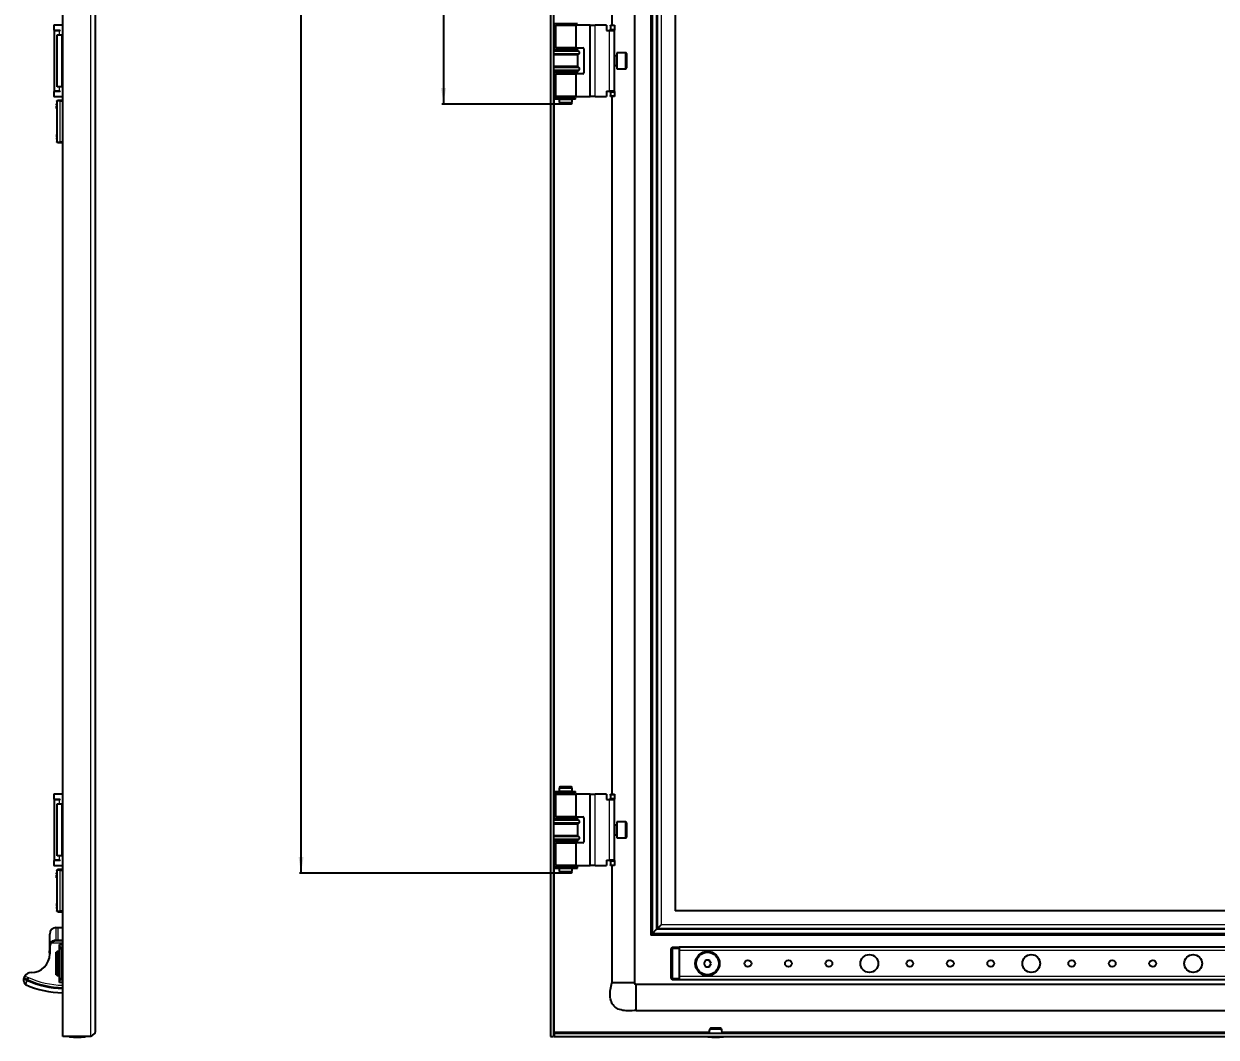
# Model space of a CAD drawing. Header units: millimetres. Extents: x -939 to 1948, y -1269 to 974.
# Drawn here: x 473 to 1210, y -955 to -329 of the extents above; entities that cross this region are included whole.
import ezdxf

# ---------------------------------------------------------------- set-up
doc = ezdxf.new("R2010")
doc.units = ezdxf.units.MM
doc.layers.add('FORMAT', color=7, linetype='Continuous')
doc.styles.add('SLDTEXTSTYLE0', font='TXT', dxfattribs={"width": 0.75})
doc.dimstyles.new('SLDDIMSTYLE0', dxfattribs={"dimtxt": 20, "dimasz": 10, "dimexe": 0, "dimexo": 0.0625, "dimgap": 5, "dimtad": 2, "dimdec": 1, "dimrnd": 1e-09, "dimzin": 12, "dimdsep": 46, "dimtxsty": 'SLDTEXTSTYLE0', "dimsah": 1, "dimcen": 0.09, "dimadec": 0, "dimazin": 3, "dimtfac": 1, "dimtofl": 0, "dimtmove": 0, "dimatfit": 3, "dimfxl": 0, "dimfrac": 2, "dimtolj": 1, "dimtzin": 12, "dimarcsym": 0})

# ---------------------------------------------------------------- blocks, each defined once
blk = doc.blocks.new('_D_6')
at = {"layer": 'FORMAT'}
for p, q in [((804.57, 699.99), (643.5, 699.99)), ((644.5, -853.51), (644.5, 699.99)), ((804.57, -853.51), (643.5, -853.51))]:
    blk.add_line(p, q, dxfattribs=at)
for points in [[(644.5, 699.99), (642.96, 689.99), (646.04, 689.99)], [(644.5, -853.51), (646.04, -843.51), (642.96, -843.51)]]:
    blk.add_solid(points, dxfattribs=at)
at = {"layer": 'FORMAT', "insert": (618.72, -117.39), "char_height": 20, "attachment_point": 1, "rotation": 90, "style": 'SLDTEXTSTYLE0'}
blk.add_mtext('1553,5', dxfattribs=at)
blk = doc.blocks.new('_D_10')
at = {"layer": 'FORMAT'}
for p, q in [((804.57, 224.99), (731.5, 224.99)), ((732.5, 224.99), (732.5, -378.51)), ((804.57, -378.51), (731.5, -378.51))]:
    blk.add_line(p, q, dxfattribs=at)
for points in [[(732.5, 224.99), (730.96, 214.99), (734.04, 214.99)], [(732.5, -378.51), (734.04, -368.51), (730.96, -368.51)]]:
    blk.add_solid(points, dxfattribs=at)
at = {"layer": 'FORMAT', "insert": (706.72, -110.01), "char_height": 20, "attachment_point": 1, "rotation": 90, "style": 'SLDTEXTSTYLE0'}
blk.add_mtext('603,5', dxfattribs=at)

msp = doc.modelspace()

# ---------------------------------------------------------------- linework, layer by layer
at = {"color": 7, "linetype": 'Continuous', "lineweight": 25}
for p, q in [((497.27, -954.26), (497.27, 800.74)), ((798.51, 800.74), (798.51, -954.26)), ((800.51, 800.74), (800.51, -954.26)), ((850.51, 767.74), (850.51, -921.26)), ((860.51, 738.24), (860.51, -891.76)), ((875.51, 723.24), (875.51, -876.76)), ((836.51, 176.24), (836.51, -329.76)), ((517.27, -155.75), (517.27, -951.66)), ((491.72, -330.26), (491.72, -332.26)), ((497.27, -329.76), (492.22, -329.76)), ((815.16, -328.96), (800.86, -328.96)), ((801.56, -329.76), (801.56, -343.76)), ((801.56, -329.76), (814.46, -329.76)), ((804.01, -329.01), (804.01, -329.76)), ((804.01, -329.01), (812.01, -329.01)), ((804.51, -328.96), (804.51, -329.01)), ((811.51, -329.01), (811.51, -328.96)), ((812.01, -329.76), (812.01, -329.01)), ((814.46, -343.76), (814.46, -329.76)), ((822.56, -329.76), (814.46, -329.76)), ((823.06, -329.76), (822.56, -329.76)), ((823.06, -329.76), (826.06, -329.76)), ((823.06, -373.76), (823.06, -329.76)), ((833.06, -329.76), (826.06, -329.76)), ((833.06, -329.76), (833.06, -333.06)), ((835.56, -329.76), (838.06, -329.76)), ((835.56, -330.26), (835.56, -329.76)), ((835.56, -330.26), (835.56, -332.26)), ((838.06, -329.76), (838.06, -330.26)), ((838.06, -330.26), (838.06, -332.26)), ((492.22, -332.76), (495.72, -332.76)), ((492.22, -332.76), (492.22, -333.06)), ((492.22, -370.46), (492.22, -333.06)), ((492.22, -333.06), (495.22, -333.06)), ((493.77, -335.76), (496.77, -335.76)), ((493.77, -367.76), (493.77, -335.76)), ((494.72, -332.76), (494.72, -333.06)), ((495.22, -333.06), (495.72, -333.06)), ((495.72, -333.06), (495.72, -332.76)), ((497.27, -335.76), (496.77, -335.76)), ((833.06, -333.06), (835.06, -333.06)), ((835.06, -333.06), (838.06, -333.06)), ((835.56, -332.76), (835.56, -332.26)), ((838.06, -332.76), (835.56, -332.76)), ((835.56, -332.76), (835.56, -333.06)), ((838.06, -332.26), (838.06, -332.76)), ((838.06, -333.06), (838.06, -332.76)), ((838.06, -370.46), (838.06, -333.06)), ((800.51, -344.76), (815.51, -344.76)), ((815.51, -345.36), (800.51, -345.36)), ((814.46, -343.76), (801.56, -343.76)), ((804.01, -343.76), (804.01, -344.76)), ((812.01, -344.76), (812.01, -343.76)), ((814.46, -343.76), (818.56, -343.76)), ((815.51, -345.36), (815.51, -344.76)), ((816.21, -346.04), (815.51, -345.36)), ((819.06, -344.26), (819.06, -359.26)), ((815.51, -348.16), (800.51, -348.16)), ((815.51, -348.16), (816.21, -347.47)), ((815.51, -355.36), (815.51, -348.16)), ((839.31, -348.76), (838.06, -348.76)), ((844.96, -346.76), (839.56, -346.76)), ((839.56, -346.76), (839.56, -356.07)), ((845.56, -347.36), (845.56, -355.56)), ((815.51, -355.36), (800.51, -355.36)), ((815.51, -358.16), (800.51, -358.16)), ((800.51, -358.76), (815.51, -358.76)), ((801.56, -359.76), (801.56, -373.76)), ((801.56, -359.76), (814.46, -359.76)), ((804.01, -358.76), (804.01, -359.76)), ((812.01, -359.76), (812.01, -358.76)), ((814.46, -373.76), (814.46, -359.76)), ((818.56, -359.76), (814.46, -359.76)), ((816.21, -356.04), (815.51, -355.36)), ((815.51, -358.16), (816.21, -357.47)), ((815.51, -358.76), (815.51, -358.16)), ((838.06, -354.76), (839.31, -354.76)), ((839.56, -356.07), (839.56, -356.76)), ((839.56, -356.76), (844.96, -356.76)), ((845.56, -355.56), (845.56, -356.16)), ((496.77, -367.76), (493.77, -367.76)), ((496.77, -367.76), (497.27, -367.76)), ((491.72, -371.26), (491.72, -373.26)), ((495.22, -370.46), (492.22, -370.46)), ((492.22, -370.46), (492.22, -370.76)), ((495.72, -370.76), (492.22, -370.76)), ((492.22, -373.76), (497.27, -373.76)), ((494.72, -370.46), (494.72, -370.76)), ((495.72, -370.46), (495.22, -370.46)), ((495.72, -370.76), (495.72, -370.46)), ((800.86, -374.56), (800.86, -375.46)), ((813.75, -374.56), (800.86, -374.56)), ((813.75, -375.46), (800.86, -375.46)), ((814.46, -373.76), (801.56, -373.76)), ((804.01, -373.76), (804.01, -374.51)), ((804.01, -374.51), (812.01, -374.51)), ((804.01, -375.51), (804.01, -377.51)), ((804.01, -375.51), (812.01, -375.51)), ((804.51, -374.51), (804.51, -374.56)), ((804.51, -375.46), (804.51, -375.51)), ((811.51, -374.56), (811.51, -374.51)), ((811.51, -375.51), (811.51, -375.46)), ((812.01, -374.51), (812.01, -373.76)), ((812.01, -377.51), (812.01, -375.51)), ((813.83, -374.56), (813.75, -374.56)), ((813.83, -375.46), (813.75, -375.46)), ((813.83, -375.46), (813.83, -374.56)), ((814.04, -374.56), (813.83, -374.56)), ((814.04, -375.46), (813.83, -375.46)), ((814.04, -375.46), (814.04, -374.56)), ((814.46, -373.76), (822.56, -373.76)), ((822.56, -373.76), (823.06, -373.76)), ((826.06, -373.76), (823.06, -373.76)), ((826.06, -373.76), (833.06, -373.76)), ((833.06, -370.46), (835.06, -370.46)), ((833.06, -370.46), (833.06, -373.76)), ((838.06, -370.46), (835.06, -370.46)), ((835.56, -370.46), (835.56, -370.76)), ((835.56, -370.76), (838.06, -370.76)), ((835.56, -371.26), (835.56, -370.76)), ((835.56, -371.26), (835.56, -373.26)), ((835.56, -373.76), (835.56, -373.26)), ((838.06, -373.76), (835.56, -373.76)), ((836.51, -373.76), (836.51, -804.76)), ((838.06, -370.76), (838.06, -370.46)), ((838.06, -370.76), (838.06, -371.26)), ((838.06, -371.26), (838.06, -373.26)), ((838.06, -373.26), (838.06, -373.76)), ((493.67, -376.76), (493.67, -401.76)), ((497.27, -376.26), (495.67, -376.26)), ((804.01, -377.51), (804.58, -378.51)), ((804.01, -377.51), (808.76, -377.51)), ((808.65, -378.51), (804.58, -378.51)), ((811.43, -378.51), (808.65, -378.51)), ((808.76, -377.51), (812.01, -377.51)), ((811.43, -378.51), (812.01, -377.51)), ((495.67, -402.26), (497.27, -402.26)), ((804.58, -800.01), (804.01, -801.01)), ((804.01, -801.01), (804.01, -803.01)), ((812.01, -801.01), (804.01, -801.01)), ((804.58, -800.01), (811.43, -800.01)), ((812.01, -801.01), (811.43, -800.01)), ((812.01, -803.01), (812.01, -801.01)), ((491.72, -805.26), (491.72, -807.26)), ((497.27, -804.76), (492.22, -804.76)), ((492.22, -807.76), (495.72, -807.76)), ((492.22, -807.76), (492.22, -808.06)), ((492.22, -845.46), (492.22, -808.06)), ((492.22, -808.06), (495.22, -808.06)), ((494.72, -807.76), (494.72, -808.06)), ((495.22, -808.06), (495.72, -808.06)), ((495.72, -808.06), (495.72, -807.76)), ((800.86, -803.06), (800.86, -803.96)), ((800.86, -803.06), (813.75, -803.06)), ((800.86, -803.96), (813.75, -803.96)), ((801.56, -804.76), (801.56, -818.76)), ((801.56, -804.76), (814.46, -804.76)), ((808.76, -803.01), (804.01, -803.01)), ((804.01, -804.01), (804.01, -804.76)), ((808.76, -804.01), (804.01, -804.01)), ((804.51, -803.01), (804.51, -803.06)), ((804.51, -803.96), (804.51, -804.01)), ((812.01, -803.01), (808.76, -803.01)), ((812.01, -804.01), (808.76, -804.01)), ((811.51, -803.06), (811.51, -803.01)), ((811.51, -804.01), (811.51, -803.96)), ((812.01, -804.76), (812.01, -804.01)), ((813.75, -803.06), (813.83, -803.06)), ((813.75, -803.96), (813.83, -803.96)), ((813.83, -803.96), (813.83, -803.06)), ((813.83, -803.06), (814.04, -803.06)), ((813.83, -803.96), (814.04, -803.96)), ((814.04, -803.96), (814.04, -803.06)), ((814.46, -818.76), (814.46, -804.76)), ((822.56, -804.76), (814.46, -804.76)), ((823.06, -804.76), (822.56, -804.76)), ((823.06, -804.76), (826.06, -804.76)), ((823.06, -848.76), (823.06, -804.76)), ((833.06, -804.76), (826.06, -804.76)), ((833.06, -804.76), (833.06, -808.06)), ((833.06, -808.06), (835.06, -808.06)), ((835.06, -808.06), (838.06, -808.06)), ((835.56, -804.76), (838.06, -804.76)), ((835.56, -805.26), (835.56, -804.76)), ((835.56, -805.26), (835.56, -807.26)), ((835.56, -807.76), (835.56, -807.26)), ((838.06, -807.76), (835.56, -807.76)), ((835.56, -807.76), (835.56, -808.06)), ((838.06, -804.76), (838.06, -805.26)), ((838.06, -805.26), (838.06, -807.26)), ((838.06, -807.26), (838.06, -807.76)), ((838.06, -808.06), (838.06, -807.76)), ((838.06, -845.46), (838.06, -808.06)), ((493.77, -810.76), (496.77, -810.76)), ((493.77, -842.76), (493.77, -810.76)), ((497.27, -810.76), (496.77, -810.76)), ((800.51, -819.76), (815.51, -819.76)), ((815.51, -820.36), (800.51, -820.36)), ((815.51, -823.16), (800.51, -823.16)), ((814.46, -818.76), (801.56, -818.76)), ((804.01, -818.76), (804.01, -819.76)), ((812.01, -819.76), (812.01, -818.76)), ((814.46, -818.76), (818.56, -818.76)), ((815.51, -820.36), (815.51, -819.76)), ((816.21, -821.04), (815.51, -820.36)), ((815.51, -823.16), (816.21, -822.47)), ((815.51, -830.36), (815.51, -823.16)), ((819.06, -819.26), (819.06, -834.26)), ((839.31, -823.76), (838.06, -823.76)), ((844.96, -821.76), (839.56, -821.76)), ((839.56, -821.76), (839.56, -831.76)), ((845.56, -822.36), (845.56, -831.16)), ((815.51, -830.36), (800.51, -830.36)), ((816.21, -831.04), (815.51, -830.36)), ((838.06, -829.76), (839.31, -829.76)), ((839.56, -831.76), (844.96, -831.76)), ((815.51, -833.16), (800.51, -833.16)), ((800.51, -833.76), (815.51, -833.76)), ((801.56, -834.76), (801.56, -848.76)), ((801.56, -834.76), (814.46, -834.76)), ((804.01, -833.76), (804.01, -834.76)), ((812.01, -834.76), (812.01, -833.76)), ((814.46, -848.76), (814.46, -834.76)), ((818.56, -834.76), (814.46, -834.76)), ((815.51, -833.16), (816.21, -832.47)), ((815.51, -833.76), (815.51, -833.16)), ((491.72, -846.26), (491.72, -848.26)), ((495.22, -845.46), (492.22, -845.46)), ((492.22, -845.46), (492.22, -845.76)), ((495.72, -845.76), (492.22, -845.76)), ((496.77, -842.76), (493.77, -842.76)), ((494.72, -845.46), (494.72, -845.76)), ((495.72, -845.46), (495.22, -845.46)), ((495.72, -845.76), (495.72, -845.46)), ((496.77, -842.76), (497.27, -842.76)), ((833.06, -845.46), (835.06, -845.46)), ((833.06, -845.46), (833.06, -848.76)), ((838.06, -845.46), (835.06, -845.46)), ((835.56, -845.46), (835.56, -845.76)), ((835.56, -845.76), (838.06, -845.76)), ((835.56, -846.26), (835.56, -845.76)), ((835.56, -846.26), (835.56, -848.26)), ((838.06, -845.76), (838.06, -845.46)), ((838.06, -845.76), (838.06, -846.26)), ((838.06, -846.26), (838.06, -848.26)), ((492.22, -848.76), (497.27, -848.76)), ((493.67, -851.76), (493.67, -876.76)), ((497.27, -851.26), (495.67, -851.26)), ((800.86, -849.56), (800.86, -850.46)), ((800.86, -849.56), (815.16, -849.56)), ((800.86, -850.46), (815.16, -850.46)), ((814.46, -848.76), (801.56, -848.76)), ((804.01, -848.76), (804.01, -849.51)), ((808.76, -849.51), (804.01, -849.51)), ((804.01, -850.51), (804.01, -852.51)), ((808.76, -850.51), (804.01, -850.51)), ((804.01, -852.51), (804.58, -853.51)), ((804.01, -852.51), (808.76, -852.51)), ((804.51, -849.51), (804.51, -849.56)), ((804.51, -850.46), (804.51, -850.51)), ((808.65, -853.51), (804.58, -853.51)), ((811.43, -853.51), (808.65, -853.51)), ((812.01, -849.51), (808.76, -849.51)), ((812.01, -850.51), (808.76, -850.51)), ((808.76, -852.51), (812.01, -852.51)), ((811.43, -853.51), (812.01, -852.51)), ((811.51, -849.56), (811.51, -849.51)), ((811.51, -850.51), (811.51, -850.46)), ((812.01, -849.51), (812.01, -848.76)), ((812.01, -852.51), (812.01, -850.51)), ((814.46, -848.76), (822.56, -848.76)), ((815.16, -850.46), (815.16, -849.56)), ((822.56, -848.76), (823.06, -848.76)), ((826.06, -848.76), (823.06, -848.76)), ((826.06, -848.76), (833.06, -848.76)), ((835.56, -848.76), (835.56, -848.26)), ((838.06, -848.76), (835.56, -848.76)), ((836.51, -848.76), (836.51, -921.26)), ((838.06, -848.26), (838.06, -848.76)), ((495.67, -877.26), (497.27, -877.26)), ((1715.51, -876.76), (875.51, -876.76)), ((493.27, -887.11), (493.3, -887.11)), ((493.27, -887.11), (493.27, -887.11)), ((493.3, -887.11), (494.26, -887.11)), ((494.26, -887.11), (497.27, -887.11)), ((861.51, -890.76), (860.51, -891.76)), ((863.91, -888.35), (861.61, -890.66)), ((864.61, -887.66), (863.91, -888.35)), ((866.91, -885.35), (864.61, -887.66)), ((489.27, -897.04), (489.27, -891.11)), ((489.27, -897.04), (489.27, -891.11)), ((489.27, -899.11), (489.27, -897.04)), ((493.27, -895.11), (497.27, -895.11)), ((495.27, -897.61), (497.27, -897.61)), ((495.27, -900.26), (495.27, -897.61)), ((1664.26, -891.76), (860.51, -891.76)), ((489.16, -901.26), (489.17, -901.26)), ((489.17, -899.43), (489.27, -899.43)), ((489.17, -899.57), (489.27, -899.57)), ((489.17, -899.57), (489.17, -901.12)), ((489.17, -901.12), (489.27, -901.12)), ((489.17, -901.26), (489.27, -901.26)), ((489.17, -901.33), (489.27, -901.33)), ((489.17, -901.46), (489.27, -901.46)), ((489.17, -902.46), (489.17, -901.46)), ((489.17, -902.96), (489.17, -902.46)), ((489.17, -902.46), (489.27, -902.46)), ((489.17, -902.96), (489.27, -902.96)), ((489.27, -899.11), (489.27, -903.36)), ((493.77, -901.76), (493.27, -902.26)), ((493.27, -916.26), (493.27, -902.26)), ((495.27, -901.76), (493.77, -901.76)), ((493.77, -901.76), (493.77, -916.76)), ((495.27, -918.26), (495.27, -900.26)), ((496.27, -899.26), (497.27, -899.26)), ((873.01, -918.26), (873.01, -900.26)), ((874.01, -899.26), (878.01, -899.26)), ((1658.01, -899.26), (878.01, -899.26)), ((878.01, -899.26), (878.01, -900.26)), ((878.01, -900.26), (878.01, -918.26)), ((878.01, -901.26), (878.01, -917.26)), ((894.35, -907.26), (893.2, -909.26)), ((893.2, -909.26), (894.35, -911.26)), ((896.66, -907.26), (894.35, -907.26)), ((894.35, -911.26), (896.66, -911.26)), ((897.82, -909.26), (896.66, -907.26)), ((896.66, -911.26), (897.82, -909.26)), ((475.54, -919.29), (473.38, -918.39)), ((493.27, -916.26), (493.77, -916.76)), ((493.77, -916.76), (495.27, -916.76)), ((495.27, -920.91), (495.27, -918.26)), ((497.27, -919.26), (496.27, -919.26)), ((878.01, -919.26), (874.01, -919.26)), ((878.01, -918.26), (878.01, -919.26)), ((1658.01, -919.26), (878.01, -919.26)), ((497.27, -920.91), (495.27, -920.91)), ((1658.01, -922.26), (851.51, -922.26)), ((851.51, -938.26), (1739.51, -938.26)), ((896.92, -949.64), (904.1, -949.64)), ((903.61, -949.26), (897.4, -949.26)), ((514.67, -954.26), (497.27, -954.26)), ((798.51, -954.26), (800.51, -954.26)), ((800.81, -952.26), (1790.21, -952.26)), ((800.81, -952.26), (800.81, -954.26)), ((800.81, -954.26), (1790.21, -954.26)), ((800.91, -952.26), (801.11, -951.66))]:
    msp.add_line(p, q, dxfattribs=at)
at = {"color": 8, "linetype": 'Continuous', "lineweight": 18}
for p, q in [((514.67, -954.26), (514.67, 800.74)), ((861.51, 737.24), (861.51, -890.76)), ((861.61, 737.14), (861.61, -890.66)), ((863.91, 734.84), (863.91, -888.35)), ((864.61, 734.14), (864.61, -887.66)), ((866.91, 731.84), (866.91, -885.35)), ((801.11, -344.76), (801.11, -328.96)), ((822.56, -329.76), (822.56, -373.76)), ((826.06, -373.76), (826.06, -329.76)), ((838.06, -330.26), (835.56, -330.26)), ((495.22, -333.06), (495.22, -332.76)), ((495.22, -335.76), (495.22, -333.06)), ((496.77, -367.76), (496.77, -335.76)), ((835.06, -370.46), (835.06, -333.06)), ((835.56, -332.26), (838.06, -332.26)), ((816.21, -346.04), (800.51, -346.04)), ((816.21, -347.47), (800.51, -347.47)), ((839.31, -354.76), (839.31, -348.76)), ((844.96, -356.07), (844.96, -346.76)), ((816.21, -356.04), (800.51, -356.04)), ((816.21, -357.47), (800.51, -357.47)), ((801.11, -374.56), (801.11, -358.76)), ((844.96, -356.76), (844.96, -356.07)), ((495.22, -370.46), (495.22, -367.76)), ((495.22, -370.76), (495.22, -370.46)), ((801.11, -803.06), (801.11, -375.46)), ((813.75, -375.46), (813.75, -374.56)), ((838.06, -371.26), (835.56, -371.26)), ((835.56, -373.26), (838.06, -373.26)), ((495.67, -376.76), (497.27, -376.76)), ((495.67, -401.76), (495.67, -376.76)), ((497.27, -401.76), (495.67, -401.76)), ((495.22, -808.06), (495.22, -807.76)), ((495.22, -810.76), (495.22, -808.06)), ((801.11, -819.76), (801.11, -803.96)), ((813.75, -803.06), (813.75, -803.96)), ((822.56, -804.76), (822.56, -848.76)), ((826.06, -848.76), (826.06, -804.76)), ((835.06, -845.46), (835.06, -808.06)), ((838.06, -805.26), (835.56, -805.26)), ((835.56, -807.26), (838.06, -807.26)), ((496.77, -842.76), (496.77, -810.76)), ((816.21, -821.04), (800.51, -821.04)), ((816.21, -822.47), (800.51, -822.47)), ((839.31, -824.16), (839.31, -823.76)), ((839.31, -829.76), (839.31, -824.16)), ((844.96, -831.76), (844.96, -821.76)), ((816.21, -831.04), (800.51, -831.04)), ((816.21, -832.47), (800.51, -832.47)), ((801.11, -849.56), (801.11, -833.76)), ((495.22, -845.46), (495.22, -842.76)), ((495.22, -845.76), (495.22, -845.46)), ((838.06, -846.26), (835.56, -846.26)), ((495.67, -851.76), (497.27, -851.76)), ((495.67, -876.76), (495.67, -851.76)), ((801.11, -951.66), (801.11, -850.46)), ((835.56, -848.26), (838.06, -848.26)), ((497.27, -876.76), (495.67, -876.76)), ((493.3, -894.61), (493.3, -887.11)), ((494.26, -887.11), (494.26, -894.61)), ((1664.26, -890.76), (861.51, -890.76)), ((1664.26, -890.66), (861.61, -890.66)), ((1664.26, -888.35), (863.91, -888.35)), ((1664.26, -887.66), (864.61, -887.66)), ((1724.1, -885.35), (866.91, -885.35)), ((489.27, -891.11), (489.27, -891.11)), ((497.27, -896.61), (490.15, -896.61)), ((493.27, -895.11), (493.27, -894.61)), ((493.27, -894.61), (493.3, -894.61)), ((493.3, -895.11), (493.3, -894.61)), ((493.3, -894.61), (494.26, -894.61)), ((494.26, -894.61), (497.27, -894.61)), ((495.27, -900.26), (496.27, -900.26)), ((496.27, -899.26), (496.27, -900.26)), ((496.27, -900.26), (496.27, -918.26)), ((497.27, -900.26), (496.27, -900.26)), ((873.01, -900.26), (874.01, -900.26)), ((874.01, -900.26), (874.01, -899.26)), ((874.01, -900.26), (874.01, -918.26)), ((878.01, -900.26), (874.01, -900.26)), ((1658.01, -901.26), (878.01, -901.26)), ((473.94, -917), (476.14, -917.91)), ((495.27, -918.26), (496.27, -918.26)), ((496.27, -918.26), (497.27, -918.26)), ((496.27, -919.26), (496.27, -918.26)), ((873.01, -918.26), (874.01, -918.26)), ((874.01, -918.26), (878.01, -918.26)), ((874.01, -919.26), (874.01, -918.26)), ((1658.01, -917.26), (878.01, -917.26)), ((501.41, -954.38), (511.13, -954.38)), ((501.52, -954.51), (511.02, -954.51)), ((896.46, -951.66), (801.11, -951.66)), ((895.65, -954.38), (905.37, -954.38)), ((895.76, -954.51), (905.26, -954.51)), ((1686.46, -951.66), (904.55, -951.66))]:
    msp.add_line(p, q, dxfattribs=at)
at = {"color": 7, "linetype": 'Continuous', "lineweight": 25}
for centre, radius in [((895.51, -909.26), 7.5), ((895.51, -909.26), 7), ((995.51, -909.26), 5.5), ((1095.51, -909.26), 5.5), ((1195.51, -909.26), 5.5), ((920.51, -909.26), 2.1), ((945.51, -909.26), 2.1), ((970.51, -909.26), 2.1), ((1020.51, -909.26), 2.1), ((1045.51, -909.26), 2.1), ((1070.51, -909.26), 2.1), ((1120.51, -909.26), 2.1), ((1145.51, -909.26), 2.1), ((1170.51, -909.26), 2.1)]:
    msp.add_circle(centre, radius, dxfattribs=at)
for centre, radius, start, end in [((492.22, -330.26), 0.5, 90, 180), ((492.22, -332.26), 0.5, 180, 270), ((815.51, -346.76), 1, 314.427, 45.573), ((818.56, -344.26), 0.5, 0, 90), ((839.31, -348.51), 0.25, 270, 0), ((844.96, -347.36), 0.6, 360, 90), ((815.51, -356.76), 1, 314.427, 45.573), ((818.56, -359.26), 0.5, 270, 0), ((839.31, -355.01), 0.25, 360, 90), ((844.96, -356.16), 0.6, 270, 0), ((492.22, -371.26), 0.5, 90, 180), ((492.22, -373.26), 0.5, 180, 270), ((492.22, -805.26), 0.5, 90, 180), ((492.22, -807.26), 0.5, 180, 270), ((815.51, -821.76), 1, 314.427, 45.573), ((818.56, -819.26), 0.5, 0, 90), ((839.31, -823.51), 0.25, 270, 0), ((844.96, -822.36), 0.6, 360, 90), ((815.51, -831.76), 1, 314.427, 45.573), ((839.31, -830.01), 0.25, 360, 90), ((844.96, -831.16), 0.6, 270, 0), ((818.56, -834.26), 0.5, 270, 0), ((492.22, -846.26), 0.5, 90, 180), ((492.22, -848.26), 0.5, 180, 270), ((493.27, -891.11), 4, 90, 180), ((493.27, -891.11), 4, 90, 180), ((493.27, -899.11), 4, 141.31781, 180), ((477.77, -903.36), 11.5, 270, 0), ((496.27, -900.26), 1, 90, 180), ((874.01, -900.26), 1, 90, 180), ((477.77, -919.36), 4.5, 90, 148.43185), ((498.27, -869.21), 55, 245.58594, 268.9582), ((496.27, -918.26), 1, 180, 270), ((874.01, -918.26), 1, 180, 270), ((498.27, -869.21), 58.2, 245.70354, 269.01549), ((902.63, -951.99), 6.18, 157.63457, 182.46578), ((897.4, -949.76), 0.5, 90, 166.61654), ((903.61, -949.76), 0.5, 13.38346, 90), ((898.39, -951.99), 6.18, 357.53422, 22.36543), ((527.18, -954.32), 25.77, 179.86102, 180.13898), ((501.54, -954.38), 0.126, 180, 263.97442), ((506.27, -909.51), 45.25, 263.97442, 269.9984), ((506.27, -909.51), 45.25, 270.0016, 276.02558), ((511.01, -954.38), 0.126, 276.02558, 0), ((485.37, -954.32), 25.77, 359.86102, 0.13898), ((921.41, -954.32), 25.77, 179.86102, 180.13898), ((895.77, -954.38), 0.126, 180, 263.97442), ((900.51, -909.51), 45.25, 263.97442, 269.9984), ((900.51, -909.51), 45.25, 270.0016, 276.02558), ((905.24, -954.38), 0.126, 276.02558, 0), ((879.6, -954.32), 25.77, 359.86102, 0.13898)]:
    msp.add_arc(centre, radius, start, end, dxfattribs=at)
at = {"color": 8, "linetype": 'Continuous', "lineweight": 18}
for centre, radius, start, end in [((493.27, -899.11), 4.5, 90, 152.71955), ((493.77, -894.62), 0.491, 271.15589, 1.11103), ((498.27, -869.21), 55.65, 245.60841, 268.97035), ((498.27, -869.21), 53.5, 245.55903, 268.92899)]:
    msp.add_arc(centre, radius, start, end, dxfattribs=at)
at = {"color": 7, "linetype": 'Continuous', "lineweight": 25}
for points, knots in [([(493.37, -378.75), (493.37, -378.7), (493.37, -378.61), (493.37, -378.52), (493.37, -378.44), (493.37, -378.31), (493.37, -378.28), (493.37, -378.26)], [0, 0, 0, 0, 0.1246927, 0.1871822, 0.2497734, 0.5000394, 1, 1, 1, 1]), ([(493.37, -378.96), (493.37, -378.96), (493.37, -378.96), (493.37, -378.95), (493.37, -378.93), (493.37, -378.91), (493.37, -378.87), (493.37, -378.83), (493.37, -378.79), (493.37, -378.77), (493.37, -378.75)], [0, 0, 0, 0, 0.128825, 0.180169, 0.243397, 0.36986, 0.499864, 0.749649, 0.843476, 1, 1, 1, 1]), ([(493.37, -380.47), (493.37, -380.39), (493.37, -380.24), (493.37, -380.02), (493.37, -379.84), (493.37, -379.67), (493.37, -379.57), (493.37, -379.56), (493.37, -379.55)], [0, 0, 0, 0, 0.125049, 0.249886, 0.370856, 0.49982, 0.749609, 1, 1, 1, 1]), ([(493.37, -381.31), (493.37, -381.31), (493.37, -381.3), (493.37, -381.21), (493.37, -381.11), (493.37, -380.98), (493.37, -380.77), (493.37, -380.59), (493.37, -380.47)], [0, 0, 0, 0, 0.25007, 0.379181, 0.500499, 0.62417, 0.750842, 1, 1, 1, 1]), ([(493.37, -397.2), (493.37, -397.2), (493.37, -397.22), (493.37, -397.3), (493.37, -397.4), (493.37, -397.53), (493.37, -397.74), (493.37, -397.92), (493.37, -398.04)], [0, 0, 0, 0, 0.25007, 0.379559, 0.500499, 0.624556, 0.750843, 1, 1, 1, 1]), ([(493.37, -398.04), (493.37, -398.08), (493.37, -398.16), (493.37, -398.31), (493.37, -398.49), (493.37, -398.67), (493.37, -398.84), (493.37, -398.94), (493.37, -398.96), (493.37, -398.96)], [0, 0, 0, 0, 0.062637, 0.125278, 0.250072, 0.374841, 0.499994, 0.749696, 1, 1, 1, 1]), ([(493.37, -399.55), (493.37, -399.55), (493.37, -399.55), (493.37, -399.56), (493.37, -399.58), (493.37, -399.6), (493.37, -399.66), (493.37, -399.72), (493.37, -399.76)], [0, 0, 0, 0, 0.13107, 0.182437, 0.243796, 0.371388, 0.500442, 1, 1, 1, 1]), ([(493.37, -399.76), (493.37, -399.79), (493.37, -399.84), (493.37, -399.92), (493.37, -399.99), (493.37, -400.08), (493.37, -400.2), (493.37, -400.24), (493.37, -400.26)], [0, 0, 0, 0, 0.062686, 0.125173, 0.187628, 0.250185, 0.500314, 1, 1, 1, 1]), ([(493.37, -853.75), (493.37, -853.7), (493.37, -853.61), (493.37, -853.52), (493.37, -853.44), (493.37, -853.31), (493.37, -853.28), (493.37, -853.26)], [0, 0, 0, 0, 0.124693, 0.187182, 0.249773, 0.500039, 1, 1, 1, 1]), ([(493.37, -853.96), (493.37, -853.96), (493.37, -853.96), (493.37, -853.95), (493.37, -853.93), (493.37, -853.91), (493.37, -853.87), (493.37, -853.83), (493.37, -853.79), (493.37, -853.77), (493.37, -853.75)], [0, 0, 0, 0, 0.128825, 0.180169, 0.243397, 0.36986, 0.499864, 0.749649, 0.843476, 1, 1, 1, 1]), ([(493.37, -855.47), (493.37, -855.39), (493.37, -855.24), (493.37, -855.02), (493.37, -854.84), (493.37, -854.67), (493.37, -854.57), (493.37, -854.56), (493.37, -854.55)], [0, 0, 0, 0, 0.1250486, 0.2498861, 0.3708558, 0.4998199, 0.7496086, 1, 1, 1, 1]), ([(493.37, -856.31), (493.37, -856.31), (493.37, -856.3), (493.37, -856.21), (493.37, -856.11), (493.37, -855.98), (493.37, -855.77), (493.37, -855.59), (493.37, -855.47)], [0, 0, 0, 0, 0.25007, 0.379181, 0.500499, 0.62417, 0.750842, 1, 1, 1, 1]), ([(493.37, -872.2), (493.37, -872.2), (493.37, -872.22), (493.37, -872.3), (493.37, -872.4), (493.37, -872.53), (493.37, -872.74), (493.37, -872.92), (493.37, -873.04)], [0, 0, 0, 0, 0.25007, 0.379559, 0.500499, 0.624556, 0.750843, 1, 1, 1, 1]), ([(493.37, -873.04), (493.37, -873.08), (493.37, -873.16), (493.37, -873.31), (493.37, -873.49), (493.37, -873.67), (493.37, -873.84), (493.37, -873.94), (493.37, -873.96), (493.37, -873.96)], [0, 0, 0, 0, 0.0626366, 0.1252782, 0.2500723, 0.3748405, 0.4999941, 0.7496958, 1, 1, 1, 1]), ([(493.37, -874.55), (493.37, -874.55), (493.37, -874.55), (493.37, -874.56), (493.37, -874.58), (493.37, -874.6), (493.37, -874.66), (493.37, -874.72), (493.37, -874.76)], [0, 0, 0, 0, 0.13107, 0.182437, 0.243796, 0.371388, 0.500442, 1, 1, 1, 1]), ([(493.37, -874.76), (493.37, -874.79), (493.37, -874.84), (493.37, -874.92), (493.37, -874.99), (493.37, -875.08), (493.37, -875.2), (493.37, -875.24), (493.37, -875.26)], [0, 0, 0, 0, 0.062686, 0.125173, 0.187628, 0.250185, 0.500314, 1, 1, 1, 1]), ([(489.27, -899.03), (489.27, -899.03), (489.27, -899.03), (489.27, -899.03), (489.27, -899.01), (489.27, -898.93), (489.27, -898.6), (489.27, -897.96), (489.27, -897.37), (489.27, -897.04)], [0, 0, 0, 0, 0.00167, 0.003889, 0.009531, 0.034361, 0.132751, 0.526214, 1, 1, 1, 1]), ([(490.15, -896.61), (490.32, -896.42), (490.75, -895.95), (491.69, -895.36), (492.58, -895.13), (493.16, -895.11), (493.27, -895.11), (493.27, -895.11)], [0, 0, 0, 0, 0.19414, 0.485275, 0.898779, 0.996769, 1, 1, 1, 1]), ([(489.17, -899.43), (489.17, -899.43), (489.17, -899.44), (489.17, -899.47), (489.17, -899.52), (489.17, -899.55), (489.17, -899.57)], [0, 0, 0, 0, 0.280836, 0.55925, 0.779182, 1, 1, 1, 1]), ([(489.17, -901.12), (489.17, -901.14), (489.17, -901.18), (489.17, -901.23), (489.17, -901.25), (489.17, -901.25), (489.17, -901.26)], [0, 0, 0, 0, 0.280953, 0.559391, 0.779073, 1, 1, 1, 1]), ([(489.17, -901.19), (489.17, -901.21), (489.17, -901.26), (489.17, -901.32), (489.17, -901.33), (489.17, -901.33)], [0, 0, 0, 0, 0.280801, 0.559621, 1, 1, 1, 1]), ([(474.32, -922.24), (474.29, -922.21), (474.21, -922.12), (473.75, -921.48), (473.23, -920.28), (473.3, -919.11), (473.33, -918.63)], [0, 0, 0, 0, 0.101651, 0.345128, 0.729048, 1, 1, 1, 1]), ([(473.38, -918.39), (473.37, -918.45), (473.35, -918.51), (473.33, -918.61), (473.33, -918.63)], [0, 0, 0, 0, 0.7894027, 1, 1, 1, 1]), ([(475.29, -919.89), (475.29, -919.89), (475.29, -919.88), (475.29, -919.87), (475.27, -919.84), (475.16, -919.74), (474.66, -919.42), (474.02, -919.04), (473.48, -918.72), (473.33, -918.63)], [0, 0, 0, 0, 0.003748, 0.008698, 0.018275, 0.054741, 0.199177, 0.774578, 1, 1, 1, 1]), ([(473.38, -918.39), (473.38, -918.38), (473.39, -918.34), (473.45, -918.09), (473.57, -917.73), (473.74, -917.35), (473.88, -917.1), (473.94, -917)], [0, 0, 0, 0, 0.2129, 0.425707, 0.640613, 0.853382, 1, 1, 1, 1]), ([(474.32, -922.24), (474.33, -922.2), (474.37, -922.1), (474.61, -921.54), (474.94, -920.74), (475.2, -920.11), (475.29, -919.89)], [0, 0, 0, 0, 0.237351, 0.529954, 0.830331, 1, 1, 1, 1]), ([(475.54, -919.29), (475.55, -919.27), (475.56, -919.24), (475.66, -919), (475.81, -918.66), (475.98, -918.28), (476.09, -918.03), (476.13, -917.92), (476.14, -917.91)], [0, 0, 0, 0, 0.214635, 0.429269, 0.643917, 0.858595, 0.982146, 1, 1, 1, 1]), ([(851.51, -938.26), (849.78, -938.42), (846.64, -938.73), (842.31, -938.21), (838.88, -936.79), (836.67, -934.47), (835.58, -931.7), (835.26, -928.65), (835.56, -925.09), (836.17, -922.6), (836.51, -921.26)], [0, 0, 0, 0, 0.176713, 0.320911, 0.440308, 0.54837, 0.6374, 0.738878, 0.858543, 1, 1, 1, 1]), ([(850.39, -921.26), (850.36, -921.26), (850.28, -921.26), (849.82, -921.26), (849.53, -921.26)], [0, 0, 0, 0, 0.350861, 1, 1, 1, 1]), ([(851.51, -922.42), (851.41, -922.4), (851.27, -922.39), (851.11, -922.32), (851.03, -922.26), (850.97, -922.19), (850.93, -922.12), (850.9, -922.05), (850.84, -921.88), (850.67, -921.79), (850.52, -921.57), (850.49, -921.37), (850.47, -921.26)], [0, 0, 0, 0, 0.146823, 0.202041, 0.247643, 0.28691, 0.323569, 0.360785, 0.40083, 0.628513, 0.79432, 1, 1, 1, 1]), ([(850.51, -921.26), (850.66, -921.48), (850.92, -921.88), (851.33, -922.14), (851.51, -922.26)], [0, 0, 0, 0, 0.561561, 1, 1, 1, 1]), ([(851.51, -938.26), (851.51, -938.14), (851.51, -937.9), (851.51, -936.05), (851.51, -933.4), (851.51, -930.26), (851.51, -927.1), (851.51, -924.49), (851.51, -922.87), (851.51, -922.65), (851.51, -922.58)], [0, 0, 0, 0, 0.133856, 0.267712, 0.401568, 0.535424, 0.66928, 0.803137, 0.936993, 1, 1, 1, 1]), ([(517.27, -951.66), (517.27, -951.87), (517.2, -952.09), (516.94, -952.52), (516.75, -952.74), (516.27, -953.17), (515.98, -953.39), (515.35, -953.82), (515.01, -954.04), (514.67, -954.26)], [0, 0, 0, 0, 0.25, 0.25, 0.5, 0.5, 0.75, 0.75, 1, 1, 1, 1]), ([(800.51, -954.26), (800.53, -953.82), (800.57, -953.26), (800.76, -952.7), (800.81, -952.58)], [0, 0, 0, 0, 0.773459, 1, 1, 1, 1]), ([(801.11, -951.66), (801.06, -951.81), (801.01, -951.97), (800.91, -952.19), (800.86, -952.26), (800.81, -952.26)], [0, 0, 0, 0, 0.5, 0.5, 1, 1, 1, 1])]:
    msp.add_open_spline(points, degree=3, knots=knots, dxfattribs=at)
for points in [[(493.67, -376.76), (493.68, -376.69), (493.69, -376.56), (493.81, -376.39), (493.98, -376.28), (494.11, -376.26), (494.17, -376.26)], [(495.67, -376.26), (495.48, -376.26), (495.08, -376.26), (494.59, -376.26), (494.24, -376.26), (494.19, -376.26), (494.17, -376.26)], [(494.17, -402.26), (494.11, -402.25), (493.98, -402.23), (493.81, -402.12), (493.69, -401.95), (493.68, -401.82), (493.67, -401.76)], [(494.17, -402.26), (494.19, -402.26), (494.24, -402.26), (494.59, -402.26), (495.08, -402.26), (495.48, -402.26), (495.67, -402.26)], [(493.67, -851.76), (493.68, -851.69), (493.69, -851.56), (493.81, -851.39), (493.98, -851.28), (494.11, -851.26), (494.17, -851.26)], [(495.67, -851.26), (495.48, -851.26), (495.08, -851.26), (494.59, -851.26), (494.24, -851.26), (494.19, -851.26), (494.17, -851.26)], [(494.17, -877.26), (494.11, -877.25), (493.98, -877.23), (493.81, -877.12), (493.69, -876.95), (493.68, -876.82), (493.67, -876.76)], [(494.17, -877.26), (494.19, -877.26), (494.24, -877.26), (494.59, -877.26), (495.08, -877.26), (495.48, -877.26), (495.67, -877.26)], [(837.49, -921.26), (837.2, -921.26), (836.64, -921.26), (836.55, -921.26), (836.51, -921.26)], [(839.94, -921.26), (839.45, -921.26), (838.48, -921.26), (837.82, -921.26), (837.49, -921.26)], [(843.51, -921.26), (842.88, -921.26), (841.62, -921.26), (840.5, -921.26), (839.94, -921.26)], [(847.08, -921.26), (846.51, -921.26), (845.39, -921.26), (844.13, -921.26), (843.51, -921.26)], [(849.53, -921.26), (849.2, -921.26), (848.53, -921.26), (847.56, -921.26), (847.08, -921.26)]]:
    msp.add_open_spline(points, degree=3, dxfattribs=at)
at = {"color": 8, "linetype": 'Continuous', "lineweight": 18}
for points in [[(495.67, -376.76), (495.41, -376.76), (494.89, -376.76), (494.23, -376.76), (493.76, -376.76), (493.7, -376.76), (493.67, -376.76)], [(495.67, -376.26), (495.67, -376.26), (495.67, -376.28), (495.67, -376.39), (495.67, -376.56), (495.67, -376.69), (495.67, -376.76)], [(493.67, -401.76), (493.7, -401.76), (493.76, -401.76), (494.23, -401.76), (494.89, -401.76), (495.41, -401.76), (495.67, -401.76)], [(495.67, -401.76), (495.67, -401.82), (495.67, -401.95), (495.67, -402.12), (495.67, -402.23), (495.67, -402.25), (495.67, -402.26)], [(495.67, -851.76), (495.41, -851.76), (494.89, -851.76), (494.23, -851.76), (493.76, -851.76), (493.7, -851.76), (493.67, -851.76)], [(495.67, -851.26), (495.67, -851.26), (495.67, -851.28), (495.67, -851.39), (495.67, -851.56), (495.67, -851.69), (495.67, -851.76)], [(493.67, -876.76), (493.7, -876.76), (493.76, -876.76), (494.23, -876.76), (494.89, -876.76), (495.41, -876.76), (495.67, -876.76)], [(495.67, -876.76), (495.67, -876.82), (495.67, -876.95), (495.67, -877.12), (495.67, -877.23), (495.67, -877.25), (495.67, -877.26)]]:
    msp.add_open_spline(points, degree=3, dxfattribs=at)

# ---------------------------------------------------------------- dimensions: what is measured, and where the dimension line sits
at = {"layer": 'FORMAT'}
for base, p1, p2, picture, middle in [((644.5, 699.99), (804.58, -853.51), (804.58, 699.99), '_D_6', (644.5, -76.76)), ((732.5, -378.51), (804.58, 224.99), (804.58, -378.51), '_D_10', (732.5, -76.76))]:
    dim = msp.add_linear_dim(base=base, p1=p1, p2=p2, angle=90, dimstyle='SLDDIMSTYLE0', dxfattribs=at)
    dim.commit()
    dim.dimension.update_dxf_attribs({"geometry": picture, "text_midpoint": middle, "dimtype": 160})

doc.saveas('drawing.dxf')
